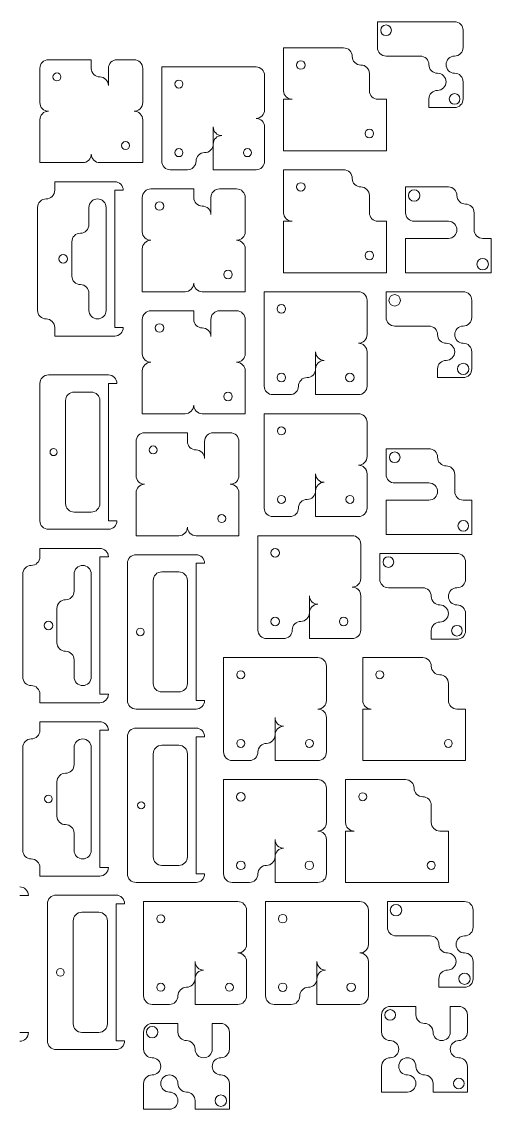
# Model space of a CAD drawing. Extents: x 1 to 124, y -115 to -1.
# Drawn here: x 74.9 to 124.2, y -115.1 to -1 of the extents above; entities that cross this region are included whole.
import ezdxf

# ---------------------------------------------------------------- set-up
doc = ezdxf.new("R2010")
doc.units = 0
for name, color, linetype, lineweight, true_color in [('10', 18, 'Continuous', 0, 0x000000), ('11', 18, 'Continuous', 0, 0x000000), ('12', 18, 'Continuous', 0, 0x000000), ('13', 18, 'Continuous', 0, 0x000000), ('16', 18, 'Continuous', 0, 0x000000), ('17', 18, 'Continuous', 0, 0x000000), ('2', 18, 'Continuous', 0, 0x000000), ('20', 18, 'Continuous', 0, 0x000000), ('21', 18, 'Continuous', 0, 0x000000), ('24', 18, 'Continuous', 0, 0x000000), ('25', 18, 'Continuous', 0, 0x000000), ('26', 18, 'Continuous', 0, 0x000000), ('27', 18, 'Continuous', 0, 0x000000), ('28', 18, 'Continuous', 0, 0x000000), ('29', 18, 'Continuous', 0, 0x000000), ('3', 18, 'Continuous', 0, 0x000000), ('30', 18, 'Continuous', 0, 0x000000), ('31', 18, 'Continuous', 0, 0x000000), ('32', 18, 'Continuous', 0, 0x000000), ('33', 18, 'Continuous', 0, 0x000000), ('34', 18, 'Continuous', 0, 0x000000), ('35', 18, 'Continuous', 0, 0x000000), ('36', 18, 'Continuous', 0, 0x000000), ('37', 18, 'Continuous', 0, 0x000000), ('38', 18, 'Continuous', 0, 0x000000), ('39', 18, 'Continuous', 0, 0x000000), ('4', 18, 'Continuous', 0, 0x000000), ('5', 18, 'Continuous', 0, 0x000000), ('6', 18, 'Continuous', 0, 0x000000), ('7', 18, 'Continuous', 0, 0x000000), ('8', 18, 'Continuous', 0, 0x000000), ('9', 18, 'Continuous', 0, 0x000000)]:
    doc.layers.add(name, color=color, linetype=linetype, lineweight=lineweight, true_color=true_color)

msp = doc.modelspace()

# ---------------------------------------------------------------- linework, layer by layer
at = {"layer": '10', "flags": 128}
for points in [[(110.7, -67.74), (111.6, -67.74), (112.5, -67.74), (113.4, -67.74), (114.3, -67.74), (115.2, -67.74), (116.1, -67.74), (117, -67.74, -0.414214), (117.9, -68.64, 0.414214), (118.8, -69.54, -0.414214), (119.7, -70.44), (119.7, -71.34), (119.7, -72.24, 0.414214), (120.6, -73.14), (121.5, -73.14), (121.5, -74.04), (121.5, -74.94), (121.5, -75.84), (121.5, -76.74), (121.5, -77.64), (121.5, -78.54), (120.6, -78.54), (119.7, -78.54), (118.8, -78.54), (117.9, -78.54), (117, -78.54), (116.1, -78.54), (115.2, -78.54), (114.3, -78.54), (113.4, -78.54), (112.5, -78.54), (111.6, -78.54), (110.7, -78.54), (110.7, -77.64), (110.7, -76.74), (110.7, -75.84), (110.7, -74.94), (110.7, -74.04), (110.7, -73.14), (111.6, -73.14, -0.414214), (110.7, -72.24), (110.7, -71.34), (110.7, -70.44), (110.7, -69.54), (110.7, -68.64), (110.7, -67.74)], [(112.91, -69.54, 1), (112.08, -69.54, 1), (112.91, -69.54)], [(120.11, -76.74, 1), (119.28, -76.74, 1), (120.11, -76.74)]]:
    msp.add_lwpolyline(points, format="xyb", dxfattribs=at)
at = {"layer": '11', "flags": 128}
for points in [[(76.8, -5.89, -0.414214), (77.7, -4.99), (78.6, -4.99), (79.5, -4.99), (80.4, -4.99), (81.3, -4.99), (82.2, -4.99), (82.2, -5.89, 0.414214), (83.1, -6.79, -0.414214), (84, -7.69), (84, -6.79), (84, -5.89, -0.414214), (84.9, -4.99), (85.8, -4.99), (86.7, -4.99, -0.414214), (87.6, -5.89), (87.6, -6.79), (87.6, -7.69), (87.6, -8.59), (87.6, -9.49, -0.414214), (86.7, -10.39, -0.414214), (87.6, -11.29), (87.6, -12.19), (87.6, -13.09), (87.6, -13.99), (87.6, -14.89), (87.6, -15.79), (86.7, -15.79), (85.8, -15.79), (84.9, -15.79), (84, -15.79), (83.1, -15.79, -0.414214), (82.2, -14.89, -0.414214), (81.3, -15.79), (80.4, -15.79), (79.5, -15.79), (78.6, -15.79), (77.7, -15.79), (76.8, -15.79), (76.8, -14.89), (76.8, -13.99), (76.8, -13.09), (76.8, -12.19), (76.8, -11.29, -0.414214), (77.7, -10.39, -0.414214), (76.8, -9.49), (76.8, -8.59), (76.8, -7.69), (76.8, -6.79), (76.8, -5.89)], [(79.02, -6.79, 1), (78.18, -6.79, 1), (79.02, -6.79)], [(86.22, -13.99, 1), (85.38, -13.99, 1), (86.22, -13.99)]]:
    msp.add_lwpolyline(points, format="xyb", dxfattribs=at)
at = {"layer": '12', "flags": 128}
for points in [[(89.6, -5.74), (90.5, -5.74), (91.4, -5.74), (92.3, -5.74), (93.2, -5.74), (94.1, -5.74), (95, -5.74), (95.9, -5.74), (96.8, -5.74), (97.7, -5.74), (98.6, -5.74), (99.5, -5.74, -0.414214), (100.4, -6.64), (100.4, -7.54), (100.4, -8.44), (100.4, -9.34), (100.4, -10.24, -0.414214), (99.5, -11.14, -0.414214), (100.4, -12.04), (100.4, -12.94), (100.4, -13.84), (100.4, -14.74), (100.4, -15.64, -0.414214), (99.5, -16.54), (98.6, -16.54), (97.7, -16.54), (96.8, -16.54), (95.9, -16.54), (95, -16.54), (95, -15.64), (95, -14.74), (95, -13.84, -0.414214), (95.9, -12.94, -0.414214), (95, -12.04), (95, -12.94), (95, -13.84, -0.414214), (94.1, -14.74, 0.414214), (93.2, -15.64, -0.414214), (92.3, -16.54), (91.4, -16.54), (90.5, -16.54, -0.414214), (89.6, -15.64), (89.6, -14.74), (89.6, -13.84), (89.6, -12.94), (89.6, -12.04), (89.6, -11.14), (89.6, -10.24), (89.6, -9.34), (89.6, -8.44), (89.6, -7.54), (89.6, -6.64), (89.6, -5.74)], [(91.82, -7.54, 1), (90.98, -7.54, 1), (91.82, -7.54)], [(91.82, -14.74, 1), (90.98, -14.74, 1), (91.82, -14.74)], [(99.02, -14.74, 1), (98.18, -14.74, 1), (99.02, -14.74)]]:
    msp.add_lwpolyline(points, format="xyb", dxfattribs=at)
at = {"layer": '13', "flags": 128}
for points in [[(100.36, -42.14), (101.26, -42.14), (102.16, -42.14), (103.06, -42.14), (103.96, -42.14), (104.86, -42.14), (105.76, -42.14), (106.66, -42.14), (107.56, -42.14), (108.46, -42.14), (109.36, -42.14), (110.26, -42.14, -0.414214), (111.16, -43.04), (111.16, -43.94), (111.16, -44.84), (111.16, -45.74), (111.16, -46.64, -0.414214), (110.26, -47.54, -0.414214), (111.16, -48.44), (111.16, -49.34), (111.16, -50.24), (111.16, -51.14), (111.16, -52.04, -0.414214), (110.26, -52.94), (109.36, -52.94), (108.46, -52.94), (107.56, -52.94), (106.66, -52.94), (105.76, -52.94), (105.76, -52.04), (105.76, -51.14), (105.76, -50.24, -0.414214), (106.66, -49.34, -0.414214), (105.76, -48.44), (105.76, -49.34), (105.76, -50.24, -0.414214), (104.86, -51.14, 0.414214), (103.96, -52.04, -0.414214), (103.06, -52.94), (102.16, -52.94), (101.26, -52.94, -0.414214), (100.36, -52.04), (100.36, -51.14), (100.36, -50.24), (100.36, -49.34), (100.36, -48.44), (100.36, -47.54), (100.36, -46.64), (100.36, -45.74), (100.36, -44.84), (100.36, -43.94), (100.36, -43.04), (100.36, -42.14)], [(102.58, -43.94, 1), (101.74, -43.94, 1), (102.58, -43.94)], [(102.58, -51.14, 1), (101.74, -51.14, 1), (102.58, -51.14)], [(109.78, -51.14, 1), (108.94, -51.14, 1), (109.78, -51.14)]]:
    msp.add_lwpolyline(points, format="xyb", dxfattribs=at)
at = {"layer": '16', "flags": 128}
for points in [[(76.8, -39.87), (76.8, -38.97, -0.414214), (77.7, -38.07), (78.6, -38.07), (79.5, -38.07), (80.4, -38.07), (81.3, -38.07), (82.2, -38.07), (83.1, -38.07), (84, -38.07, -0.414214), (84.9, -38.97), (84, -38.97), (84, -39.87), (84, -40.77), (84, -41.67), (84, -42.57), (84, -43.47), (84, -44.37), (84, -45.27), (84, -46.17), (84, -47.07), (84, -47.97), (84, -48.87), (84, -49.77), (84, -50.67), (84, -51.57), (84, -52.47), (84, -53.37), (84.9, -53.37, -0.414214), (84, -54.27), (83.1, -54.27), (82.2, -54.27), (81.3, -54.27), (80.4, -54.27), (79.5, -54.27), (78.6, -54.27), (77.7, -54.27, -0.414214), (76.8, -53.37), (76.8, -52.47), (76.8, -51.57), (76.8, -50.67), (76.8, -49.77), (76.8, -48.87), (76.8, -47.97), (76.8, -47.07), (76.8, -46.17), (76.8, -45.27), (76.8, -44.37), (76.8, -43.47), (76.8, -42.57), (76.8, -41.67), (76.8, -40.77), (76.8, -39.87)], [(79.5, -40.77), (79.5, -41.67), (79.5, -42.57), (79.5, -43.47), (79.5, -44.37), (79.5, -45.27), (79.5, -46.17), (79.5, -47.07), (79.5, -47.97), (79.5, -48.87), (79.5, -49.77), (79.5, -50.67), (79.5, -51.57, 0.414214), (80.4, -52.47), (81.3, -52.47), (82.2, -52.47, 0.414214), (83.1, -51.57), (83.1, -50.67), (83.1, -49.77), (83.1, -48.87), (83.1, -47.97), (83.1, -47.07), (83.1, -46.17), (83.1, -45.27), (83.1, -44.37), (83.1, -43.47), (83.1, -42.57), (83.1, -41.67), (83.1, -40.77, 0.414214), (82.2, -39.87), (81.3, -39.87), (80.4, -39.87, 0.414214), (79.5, -40.77)], [(78.61, -46.17, 1), (77.87, -46.17, 1), (78.61, -46.17)]]:
    msp.add_lwpolyline(points, format="xyb", dxfattribs=at)
at = {"layer": '17', "flags": 128}
for points in [[(86, -58.74), (86, -57.84, -0.414214), (86.9, -56.94), (87.8, -56.94), (88.7, -56.94), (89.6, -56.94), (90.5, -56.94), (91.4, -56.94), (92.3, -56.94), (93.2, -56.94, -0.414214), (94.1, -57.84), (93.2, -57.84), (93.2, -58.74), (93.2, -59.64), (93.2, -60.54), (93.2, -61.44), (93.2, -62.34), (93.2, -63.24), (93.2, -64.14), (93.2, -65.04), (93.2, -65.94), (93.2, -66.84), (93.2, -67.74), (93.2, -68.64), (93.2, -69.54), (93.2, -70.44), (93.2, -71.34), (93.2, -72.24), (94.1, -72.24, -0.414214), (93.2, -73.14), (92.3, -73.14), (91.4, -73.14), (90.5, -73.14), (89.6, -73.14), (88.7, -73.14), (87.8, -73.14), (86.9, -73.14, -0.414214), (86, -72.24), (86, -71.34), (86, -70.44), (86, -69.54), (86, -68.64), (86, -67.74), (86, -66.84), (86, -65.94), (86, -65.04), (86, -64.14), (86, -63.24), (86, -62.34), (86, -61.44), (86, -60.54), (86, -59.64), (86, -58.74)], [(88.7, -59.64), (88.7, -60.54), (88.7, -61.44), (88.7, -62.34), (88.7, -63.24), (88.7, -64.14), (88.7, -65.04), (88.7, -65.94), (88.7, -66.84), (88.7, -67.74), (88.7, -68.64), (88.7, -69.54), (88.7, -70.44, 0.414214), (89.6, -71.34), (90.5, -71.34), (91.4, -71.34, 0.414214), (92.3, -70.44), (92.3, -69.54), (92.3, -68.64), (92.3, -67.74), (92.3, -66.84), (92.3, -65.94), (92.3, -65.04), (92.3, -64.14), (92.3, -63.24), (92.3, -62.34), (92.3, -61.44), (92.3, -60.54), (92.3, -59.64, 0.414214), (91.4, -58.74), (90.5, -58.74), (89.6, -58.74, 0.414214), (88.7, -59.64)], [(87.75, -65.04, 1), (86.95, -65.04, 1), (87.75, -65.04)]]:
    msp.add_lwpolyline(points, format="xyb", dxfattribs=at)
at = {"layer": '2', "flags": 128}
for points in [[(86, -76.94), (86, -76.04, -0.414214), (86.9, -75.14), (87.8, -75.14), (88.7, -75.14), (89.6, -75.14), (90.5, -75.14), (91.4, -75.14), (92.3, -75.14), (93.2, -75.14, -0.414214), (94.1, -76.04), (93.2, -76.04), (93.2, -76.94), (93.2, -77.84), (93.2, -78.74), (93.2, -79.64), (93.2, -80.54), (93.2, -81.44), (93.2, -82.34), (93.2, -83.24), (93.2, -84.14), (93.2, -85.04), (93.2, -85.94), (93.2, -86.84), (93.2, -87.74), (93.2, -88.64), (93.2, -89.54), (93.2, -90.44), (94.1, -90.44, -0.414214), (93.2, -91.34), (92.3, -91.34), (91.4, -91.34), (90.5, -91.34), (89.6, -91.34), (88.7, -91.34), (87.8, -91.34), (86.9, -91.34, -0.414214), (86, -90.44), (86, -89.54), (86, -88.64), (86, -87.74), (86, -86.84), (86, -85.94), (86, -85.04), (86, -84.14), (86, -83.24), (86, -82.34), (86, -81.44), (86, -80.54), (86, -79.64), (86, -78.74), (86, -77.84), (86, -76.94)], [(88.7, -77.84), (88.7, -78.74), (88.7, -79.64), (88.7, -80.54), (88.7, -81.44), (88.7, -82.34), (88.7, -83.24), (88.7, -84.14), (88.7, -85.04), (88.7, -85.94), (88.7, -86.84), (88.7, -87.74), (88.7, -88.64, 0.414214), (89.6, -89.54), (90.5, -89.54), (91.4, -89.54, 0.414214), (92.3, -88.64), (92.3, -87.74), (92.3, -86.84), (92.3, -85.94), (92.3, -85.04), (92.3, -84.14), (92.3, -83.24), (92.3, -82.34), (92.3, -81.44), (92.3, -80.54), (92.3, -79.64), (92.3, -78.74), (92.3, -77.84, 0.414214), (91.4, -76.94), (90.5, -76.94), (89.6, -76.94, 0.414214), (88.7, -77.84)], [(87.81, -83.24, 1), (87.07, -83.24, 1), (87.81, -83.24)]]:
    msp.add_lwpolyline(points, format="xyb", dxfattribs=at)
at = {"layer": '20', "flags": 128}
for points in [[(84.66, -18.69), (84.66, -19.59), (84.66, -20.49), (84.66, -21.39), (84.66, -22.29), (84.66, -23.19), (84.66, -24.09), (84.66, -24.99), (84.66, -25.89), (84.66, -26.79), (84.66, -27.69), (84.66, -28.59), (84.66, -29.49), (84.66, -30.39), (84.66, -31.29), (84.66, -32.19), (84.66, -33.09), (85.56, -33.09, -0.414214), (84.66, -33.99), (83.76, -33.99), (82.86, -33.99), (81.96, -33.99), (81.06, -33.99), (80.16, -33.99), (79.26, -33.99), (78.36, -33.99), (78.36, -33.09, 0.414214), (77.46, -32.19, -0.414214), (76.56, -31.29), (76.56, -30.39), (76.56, -29.49), (76.56, -28.59), (76.56, -27.69), (76.56, -26.79), (76.56, -25.89), (76.56, -24.99), (76.56, -24.09), (76.56, -23.19), (76.56, -22.29), (76.56, -21.39), (76.56, -20.49, -0.414214), (77.46, -19.59, 0.414214), (78.36, -18.69), (78.36, -17.79), (79.26, -17.79), (80.16, -17.79), (81.06, -17.79), (81.96, -17.79), (82.86, -17.79), (83.76, -17.79), (84.66, -17.79, -0.414214), (85.56, -18.69), (84.66, -18.69)], [(81.96, -20.49, -0.414214), (82.86, -19.59, -0.414214), (83.76, -20.49), (83.76, -21.39), (83.76, -22.29), (83.76, -23.19), (83.76, -24.09), (83.76, -24.99), (83.76, -25.89), (83.76, -26.79), (83.76, -27.69), (83.76, -28.59), (83.76, -29.49), (83.76, -30.39), (83.76, -31.29, -0.414214), (82.86, -32.19, -0.414214), (81.96, -31.29), (81.96, -30.39), (81.96, -29.49, 0.414214), (81.06, -28.59, -0.414214), (80.16, -27.69), (80.16, -26.79), (80.16, -25.89), (80.16, -24.99), (80.16, -24.09, -0.414214), (81.06, -23.19, 0.414214), (81.96, -22.29), (81.96, -21.39), (81.96, -20.49)], [(79.71, -25.89, 1), (78.81, -25.89, 1), (79.71, -25.89)]]:
    msp.add_lwpolyline(points, format="xyb", dxfattribs=at)
at = {"layer": '21', "flags": 128}
for points in [[(74.7, -91.8, -0.414214), (75.6, -92.7), (74.7, -92.7)], [(74.7, -107.1), (75.6, -107.1, -0.414214), (74.7, -108)]]:
    msp.add_lwpolyline(points, format="xyb", dxfattribs=at)
at = {"layer": '24', "flags": 128}
for points in [[(87.7, -107.94), (87.7, -107.04, -0.414214), (88.6, -106.14), (89.5, -106.14), (90.4, -106.14), (91.3, -106.14), (91.3, -107.04, 0.414214), (92.2, -107.94, -0.414214), (93.1, -108.84, 0.414214), (94, -109.74, 0.414214), (94.9, -108.84), (94.9, -107.94), (94.9, -107.04), (94.9, -106.14), (95.8, -106.14, -0.414214), (96.7, -107.04), (96.7, -107.94), (96.7, -108.84, -0.414214), (95.8, -109.74, 0.414214), (94.9, -110.64, 0.414214), (95.8, -111.54, -0.414214), (96.7, -112.44), (96.7, -113.34), (96.7, -114.24), (96.7, -115.14), (95.8, -115.14), (94.9, -115.14), (94, -115.14), (93.1, -115.14), (93.1, -114.24, 0.414214), (92.2, -113.34, -0.414214), (91.3, -112.44, 0.414214), (90.4, -111.54, 0.414214), (89.5, -112.44, 0.414214), (90.4, -113.34, -0.414214), (91.3, -114.24, -0.414214), (90.4, -115.14), (89.5, -115.14), (88.6, -115.14), (87.7, -115.14), (87.7, -114.24), (87.7, -113.34), (87.7, -112.44, -0.414214), (88.6, -111.54, 0.414214), (89.5, -110.64, 0.414214), (88.6, -109.74, -0.414214), (87.7, -108.84), (87.7, -107.94)], [(89.2, -107.04, 1), (88, -107.04, 1), (89.2, -107.04)], [(96.4, -114.24, 1), (95.2, -114.24, 1), (96.4, -114.24)]]:
    msp.add_lwpolyline(points, format="xyb", dxfattribs=at)
at = {"layer": '25', "flags": 128}
for points in [[(87.56, -32.24, -0.414214), (88.46, -31.34), (89.36, -31.34), (90.26, -31.34), (91.16, -31.34), (92.06, -31.34), (92.96, -31.34), (92.96, -32.24, 0.414214), (93.86, -33.14, -0.414214), (94.76, -34.04), (94.76, -33.14), (94.76, -32.24, -0.414214), (95.66, -31.34), (96.56, -31.34), (97.46, -31.34, -0.414214), (98.36, -32.24), (98.36, -33.14), (98.36, -34.04), (98.36, -34.94), (98.36, -35.84, -0.414214), (97.46, -36.74, -0.414214), (98.36, -37.64), (98.36, -38.54), (98.36, -39.44), (98.36, -40.34), (98.36, -41.24), (98.36, -42.14), (97.46, -42.14), (96.56, -42.14), (95.66, -42.14), (94.76, -42.14), (93.86, -42.14, -0.414214), (92.96, -41.24, -0.414214), (92.06, -42.14), (91.16, -42.14), (90.26, -42.14), (89.36, -42.14), (88.46, -42.14), (87.56, -42.14), (87.56, -41.24), (87.56, -40.34), (87.56, -39.44), (87.56, -38.54), (87.56, -37.64, -0.414214), (88.46, -36.74, -0.414214), (87.56, -35.84), (87.56, -34.94), (87.56, -34.04), (87.56, -33.14), (87.56, -32.24)], [(89.81, -33.14, 1), (88.91, -33.14, 1), (89.81, -33.14)], [(97.01, -40.34, 1), (96.11, -40.34, 1), (97.01, -40.34)]]:
    msp.add_lwpolyline(points, format="xyb", dxfattribs=at)
at = {"layer": '26', "flags": 128}
for points in [[(113.16, -31.14), (113.16, -30.24), (113.16, -29.34), (114.06, -29.34), (114.96, -29.34), (115.86, -29.34), (116.76, -29.34), (117.66, -29.34), (118.56, -29.34), (119.46, -29.34), (120.36, -29.34), (121.26, -29.34, -0.414214), (122.16, -30.24), (122.16, -31.14), (122.16, -32.04, -0.414214), (121.26, -32.94, 0.414214), (120.36, -33.84, 0.414214), (121.26, -34.74, -0.414214), (122.16, -35.64), (122.16, -36.54), (122.16, -37.44, -0.414214), (121.26, -38.34), (120.36, -38.34), (119.46, -38.34), (118.56, -38.34), (118.56, -37.44, -0.414214), (119.46, -36.54, 0.414214), (120.36, -35.64, 0.414214), (119.46, -34.74, -0.414214), (118.56, -33.84, 0.414214), (117.66, -32.94), (116.76, -32.94), (115.86, -32.94), (114.96, -32.94), (114.06, -32.94, -0.414214), (113.16, -32.04), (113.16, -31.14)], [(114.66, -30.24, 1), (113.46, -30.24, 1), (114.66, -30.24)], [(121.86, -37.44, 1), (120.66, -37.44, 1), (121.86, -37.44)]]:
    msp.add_lwpolyline(points, format="xyb", dxfattribs=at)
at = {"layer": '27', "flags": 128}
for points in [[(113.3, -95.14), (113.3, -94.24), (113.3, -93.34), (114.2, -93.34), (115.1, -93.34), (116, -93.34), (116.9, -93.34), (117.8, -93.34), (118.7, -93.34), (119.6, -93.34), (120.5, -93.34), (121.4, -93.34, -0.414214), (122.3, -94.24), (122.3, -95.14), (122.3, -96.04, -0.414214), (121.4, -96.94, 0.414214), (120.5, -97.84, 0.414214), (121.4, -98.74, -0.414214), (122.3, -99.64), (122.3, -100.54), (122.3, -101.44, -0.414214), (121.4, -102.34), (120.5, -102.34), (119.6, -102.34), (118.7, -102.34), (118.7, -101.44, -0.414214), (119.6, -100.54, 0.414214), (120.5, -99.64, 0.414214), (119.6, -98.74, -0.414214), (118.7, -97.84, 0.414214), (117.8, -96.94), (116.9, -96.94), (116, -96.94), (115.1, -96.94), (114.2, -96.94, -0.414214), (113.3, -96.04), (113.3, -95.14)], [(114.8, -94.24, 1), (113.6, -94.24, 1), (114.8, -94.24)], [(122, -101.44, 1), (120.8, -101.44, 1), (122, -101.44)]]:
    msp.add_lwpolyline(points, format="xyb", dxfattribs=at)
at = {"layer": '28', "flags": 128}
for points in [[(96.1, -80.54), (97, -80.54), (97.9, -80.54), (98.8, -80.54), (99.7, -80.54), (100.6, -80.54), (101.5, -80.54), (102.4, -80.54), (103.3, -80.54), (104.2, -80.54), (105.1, -80.54), (106, -80.54, -0.414214), (106.9, -81.44), (106.9, -82.34), (106.9, -83.24), (106.9, -84.14), (106.9, -85.04, -0.414214), (106, -85.94, -0.414214), (106.9, -86.84), (106.9, -87.74), (106.9, -88.64), (106.9, -89.54), (106.9, -90.44, -0.414214), (106, -91.34), (105.1, -91.34), (104.2, -91.34), (103.3, -91.34), (102.4, -91.34), (101.5, -91.34), (101.5, -90.44), (101.5, -89.54), (101.5, -88.64, -0.414214), (102.4, -87.74, -0.414214), (101.5, -86.84), (101.5, -87.74), (101.5, -88.64, -0.414214), (100.6, -89.54, 0.414214), (99.7, -90.44, -0.414214), (98.8, -91.34), (97.9, -91.34), (97, -91.34, -0.414214), (96.1, -90.44), (96.1, -89.54), (96.1, -88.64), (96.1, -87.74), (96.1, -86.84), (96.1, -85.94), (96.1, -85.04), (96.1, -84.14), (96.1, -83.24), (96.1, -82.34), (96.1, -81.44), (96.1, -80.54)], [(98.35, -82.34, 1), (97.45, -82.34, 1), (98.35, -82.34)], [(98.35, -89.54, 1), (97.45, -89.54, 1), (98.35, -89.54)], [(105.55, -89.54, 1), (104.65, -89.54, 1), (105.55, -89.54)]]:
    msp.add_lwpolyline(points, format="xyb", dxfattribs=at)
at = {"layer": '29', "flags": 128}
for points in [[(100.36, -29.34), (101.26, -29.34), (102.16, -29.34), (103.06, -29.34), (103.96, -29.34), (104.86, -29.34), (105.76, -29.34), (106.66, -29.34), (107.56, -29.34), (108.46, -29.34), (109.36, -29.34), (110.26, -29.34, -0.414214), (111.16, -30.24), (111.16, -31.14), (111.16, -32.04), (111.16, -32.94), (111.16, -33.84, -0.414214), (110.26, -34.74, -0.414214), (111.16, -35.64), (111.16, -36.54), (111.16, -37.44), (111.16, -38.34), (111.16, -39.24, -0.414214), (110.26, -40.14), (109.36, -40.14), (108.46, -40.14), (107.56, -40.14), (106.66, -40.14), (105.76, -40.14), (105.76, -39.24), (105.76, -38.34), (105.76, -37.44, -0.414214), (106.66, -36.54, -0.414214), (105.76, -35.64), (105.76, -36.54), (105.76, -37.44, -0.414214), (104.86, -38.34, 0.414214), (103.96, -39.24, -0.414214), (103.06, -40.14), (102.16, -40.14), (101.26, -40.14, -0.414214), (100.36, -39.24), (100.36, -38.34), (100.36, -37.44), (100.36, -36.54), (100.36, -35.64), (100.36, -34.74), (100.36, -33.84), (100.36, -32.94), (100.36, -32.04), (100.36, -31.14), (100.36, -30.24), (100.36, -29.34)], [(102.61, -31.14, 1), (101.71, -31.14, 1), (102.61, -31.14)], [(102.61, -38.34, 1), (101.71, -38.34, 1), (102.61, -38.34)], [(109.81, -38.34, 1), (108.91, -38.34, 1), (109.81, -38.34)]]:
    msp.add_lwpolyline(points, format="xyb", dxfattribs=at)
at = {"layer": '3', "flags": 128}
for points in [[(77.6, -94.47), (77.6, -93.57, -0.414214), (78.5, -92.67), (79.4, -92.67), (80.3, -92.67), (81.2, -92.67), (82.1, -92.67), (83, -92.67), (83.9, -92.67), (84.8, -92.67, -0.414214), (85.7, -93.57), (84.8, -93.57), (84.8, -94.47), (84.8, -95.37), (84.8, -96.27), (84.8, -97.17), (84.8, -98.07), (84.8, -98.97), (84.8, -99.87), (84.8, -100.77), (84.8, -101.67), (84.8, -102.57), (84.8, -103.47), (84.8, -104.37), (84.8, -105.27), (84.8, -106.17), (84.8, -107.07), (84.8, -107.97), (85.7, -107.97, -0.414214), (84.8, -108.87), (83.9, -108.87), (83, -108.87), (82.1, -108.87), (81.2, -108.87), (80.3, -108.87), (79.4, -108.87), (78.5, -108.87, -0.414214), (77.6, -107.97), (77.6, -107.07), (77.6, -106.17), (77.6, -105.27), (77.6, -104.37), (77.6, -103.47), (77.6, -102.57), (77.6, -101.67), (77.6, -100.77), (77.6, -99.87), (77.6, -98.97), (77.6, -98.07), (77.6, -97.17), (77.6, -96.27), (77.6, -95.37), (77.6, -94.47)], [(80.3, -95.37), (80.3, -96.27), (80.3, -97.17), (80.3, -98.07), (80.3, -98.97), (80.3, -99.87), (80.3, -100.77), (80.3, -101.67), (80.3, -102.57), (80.3, -103.47), (80.3, -104.37), (80.3, -105.27), (80.3, -106.17, 0.414214), (81.2, -107.07), (82.1, -107.07), (83, -107.07, 0.414214), (83.9, -106.17), (83.9, -105.27), (83.9, -104.37), (83.9, -103.47), (83.9, -102.57), (83.9, -101.67), (83.9, -100.77), (83.9, -99.87), (83.9, -98.97), (83.9, -98.07), (83.9, -97.17), (83.9, -96.27), (83.9, -95.37, 0.414214), (83, -94.47), (82.1, -94.47), (81.2, -94.47, 0.414214), (80.3, -95.37)], [(79.35, -100.77, 1), (78.55, -100.77, 1), (79.35, -100.77)]]:
    msp.add_lwpolyline(points, format="xyb", dxfattribs=at)
at = {"layer": '30', "flags": 128}
for points in [[(117, -21.94), (116.1, -21.94, -0.414214), (115.2, -21.04), (115.2, -20.14), (115.2, -19.24), (115.2, -18.34), (116.1, -18.34), (117, -18.34), (117.9, -18.34), (118.8, -18.34), (119.7, -18.34, -0.414214), (120.6, -19.24, 0.414214), (121.5, -20.14, -0.414214), (122.4, -21.04), (122.4, -21.94), (122.4, -22.84, 0.414214), (123.3, -23.74), (124.2, -23.74), (124.2, -24.64), (124.2, -25.54), (124.2, -26.44), (124.2, -27.34), (123.3, -27.34), (122.4, -27.34), (121.5, -27.34), (120.6, -27.34), (119.7, -27.34), (118.8, -27.34), (117.9, -27.34), (117, -27.34), (116.1, -27.34), (115.2, -27.34), (115.2, -26.44), (115.2, -25.54), (115.2, -24.64), (115.2, -23.74), (116.1, -23.74), (117, -23.74), (117.9, -23.74), (118.8, -23.74), (119.7, -23.74, 0.414214), (120.6, -22.84, 0.414214), (119.7, -21.94), (118.8, -21.94), (117.9, -21.94), (117, -21.94)], [(116.7, -19.24, 1), (115.5, -19.24, 1), (116.7, -19.24)], [(123.9, -26.44, 1), (122.7, -26.44, 1), (123.9, -26.44)]]:
    msp.add_lwpolyline(points, format="xyb", dxfattribs=at)
at = {"layer": '31', "flags": 128}
for points in [[(102.4, -3.74), (103.3, -3.74), (104.2, -3.74), (105.1, -3.74), (106, -3.74), (106.9, -3.74), (107.8, -3.74), (108.7, -3.74, -0.414214), (109.6, -4.64, 0.414214), (110.5, -5.54, -0.414214), (111.4, -6.44), (111.4, -7.34), (111.4, -8.24, 0.414214), (112.3, -9.14), (113.2, -9.14), (113.2, -10.04), (113.2, -10.94), (113.2, -11.84), (113.2, -12.74), (113.2, -13.64), (113.2, -14.54), (112.3, -14.54), (111.4, -14.54), (110.5, -14.54), (109.6, -14.54), (108.7, -14.54), (107.8, -14.54), (106.9, -14.54), (106, -14.54), (105.1, -14.54), (104.2, -14.54), (103.3, -14.54), (102.4, -14.54), (102.4, -13.64), (102.4, -12.74), (102.4, -11.84), (102.4, -10.94), (102.4, -10.04), (102.4, -9.14), (103.3, -9.14, -0.414214), (102.4, -8.24), (102.4, -7.34), (102.4, -6.44), (102.4, -5.54), (102.4, -4.64), (102.4, -3.74)], [(104.65, -5.54, 1), (103.75, -5.54, 1), (104.65, -5.54)], [(111.85, -12.74, 1), (110.95, -12.74, 1), (111.85, -12.74)]]:
    msp.add_lwpolyline(points, format="xyb", dxfattribs=at)
at = {"layer": '32', "flags": 128}
for points in [[(113.16, -47.61), (113.16, -46.71), (113.16, -45.81), (114.06, -45.81), (114.96, -45.81), (115.86, -45.81), (116.76, -45.81), (117.66, -45.81, -0.414214), (118.56, -46.71, 0.414214), (119.46, -47.61, -0.414214), (120.36, -48.51), (120.36, -49.41), (120.36, -50.31, 0.414214), (121.26, -51.21), (122.16, -51.21), (122.16, -52.11), (122.16, -53.01), (122.16, -53.91), (122.16, -54.81), (121.26, -54.81), (120.36, -54.81), (119.46, -54.81), (118.56, -54.81), (117.66, -54.81), (116.76, -54.81), (115.86, -54.81), (114.96, -54.81), (114.06, -54.81), (113.16, -54.81), (113.16, -53.91), (113.16, -53.01), (113.16, -52.11), (113.16, -51.21), (114.06, -51.21), (114.96, -51.21), (115.86, -51.21), (116.76, -51.21), (117.66, -51.21, 0.414214), (118.56, -50.31, 0.414214), (117.66, -49.41), (116.76, -49.41), (115.86, -49.41), (114.96, -49.41), (114.06, -49.41, -0.414214), (113.16, -48.51), (113.16, -47.61)], [(114.62, -46.71, 1), (113.5, -46.71, 1), (114.62, -46.71)], [(121.82, -53.91, 1), (120.7, -53.91, 1), (121.82, -53.91)]]:
    msp.add_lwpolyline(points, format="xyb", dxfattribs=at)
at = {"layer": '33', "flags": 128}
for points in [[(108.9, -80.54), (109.8, -80.54), (110.7, -80.54), (111.6, -80.54), (112.5, -80.54), (113.4, -80.54), (114.3, -80.54), (115.2, -80.54, -0.414214), (116.1, -81.44, 0.414214), (117, -82.34, -0.414214), (117.9, -83.24), (117.9, -84.14), (117.9, -85.04, 0.414214), (118.8, -85.94), (119.7, -85.94), (119.7, -86.84), (119.7, -87.74), (119.7, -88.64), (119.7, -89.54), (119.7, -90.44), (119.7, -91.34), (118.8, -91.34), (117.9, -91.34), (117, -91.34), (116.1, -91.34), (115.2, -91.34), (114.3, -91.34), (113.4, -91.34), (112.5, -91.34), (111.6, -91.34), (110.7, -91.34), (109.8, -91.34), (108.9, -91.34), (108.9, -90.44), (108.9, -89.54), (108.9, -88.64), (108.9, -87.74), (108.9, -86.84), (108.9, -85.94), (109.8, -85.94, -0.414214), (108.9, -85.04), (108.9, -84.14), (108.9, -83.24), (108.9, -82.34), (108.9, -81.44), (108.9, -80.54)], [(111.12, -82.34, 1), (110.28, -82.34, 1), (111.12, -82.34)], [(118.32, -89.54, 1), (117.48, -89.54, 1), (118.32, -89.54)]]:
    msp.add_lwpolyline(points, format="xyb", dxfattribs=at)
at = {"layer": '34', "flags": 128}
for points in [[(112.69, -106.14), (112.69, -105.24, -0.414214), (113.59, -104.34), (114.49, -104.34), (115.39, -104.34), (116.29, -104.34), (116.29, -105.24, 0.414214), (117.19, -106.14, -0.414214), (118.09, -107.04, 0.414214), (118.99, -107.94, 0.414214), (119.89, -107.04), (119.89, -106.14), (119.89, -105.24), (119.89, -104.34), (120.79, -104.34, -0.414214), (121.69, -105.24), (121.69, -106.14), (121.69, -107.04, -0.414214), (120.79, -107.94, 0.414214), (119.89, -108.84, 0.414214), (120.79, -109.74, -0.414214), (121.69, -110.64), (121.69, -111.54), (121.69, -112.44), (121.69, -113.34), (120.79, -113.34), (119.89, -113.34), (118.99, -113.34), (118.09, -113.34), (118.09, -112.44, 0.414214), (117.19, -111.54, -0.414214), (116.29, -110.64, 0.414214), (115.39, -109.74, 0.414214), (114.49, -110.64, 0.414214), (115.39, -111.54, -0.414214), (116.29, -112.44, -0.414214), (115.39, -113.34), (114.49, -113.34), (113.59, -113.34), (112.69, -113.34), (112.69, -112.44), (112.69, -111.54), (112.69, -110.64, -0.414214), (113.59, -109.74, 0.414214), (114.49, -108.84, 0.414214), (113.59, -107.94, -0.414214), (112.69, -107.04), (112.69, -106.14)], [(114.15, -105.24, 1), (113.03, -105.24, 1), (114.15, -105.24)], [(121.35, -112.44, 1), (120.23, -112.44, 1), (121.35, -112.44)]]:
    msp.add_lwpolyline(points, format="xyb", dxfattribs=at)
at = {"layer": '35', "flags": 128}
for points in [[(86.9, -45.04, -0.414214), (87.8, -44.14), (88.7, -44.14), (89.6, -44.14), (90.5, -44.14), (91.4, -44.14), (92.3, -44.14), (92.3, -45.04, 0.414214), (93.2, -45.94, -0.414214), (94.1, -46.84), (94.1, -45.94), (94.1, -45.04, -0.414214), (95, -44.14), (95.9, -44.14), (96.8, -44.14, -0.414214), (97.7, -45.04), (97.7, -45.94), (97.7, -46.84), (97.7, -47.74), (97.7, -48.64, -0.414214), (96.8, -49.54, -0.414214), (97.7, -50.44), (97.7, -51.34), (97.7, -52.24), (97.7, -53.14), (97.7, -54.04), (97.7, -54.94), (96.8, -54.94), (95.9, -54.94), (95, -54.94), (94.1, -54.94), (93.2, -54.94, -0.414214), (92.3, -54.04, -0.414214), (91.4, -54.94), (90.5, -54.94), (89.6, -54.94), (88.7, -54.94), (87.8, -54.94), (86.9, -54.94), (86.9, -54.04), (86.9, -53.14), (86.9, -52.24), (86.9, -51.34), (86.9, -50.44, -0.414214), (87.8, -49.54, -0.414214), (86.9, -48.64), (86.9, -47.74), (86.9, -46.84), (86.9, -45.94), (86.9, -45.04)], [(89.12, -45.94, 1), (88.28, -45.94, 1), (89.12, -45.94)], [(96.32, -53.14, 1), (95.48, -53.14, 1), (96.32, -53.14)]]:
    msp.add_lwpolyline(points, format="xyb", dxfattribs=at)
at = {"layer": '36', "flags": 128}
for points in [[(112.25, -2.8), (112.25, -1.9), (112.25, -1), (113.15, -1), (114.05, -1), (114.95, -1), (115.85, -1), (116.75, -1), (117.65, -1), (118.55, -1), (119.45, -1), (120.35, -1, -0.414214), (121.25, -1.9), (121.25, -2.8), (121.25, -3.7, -0.414214), (120.35, -4.6, 0.414214), (119.45, -5.5, 0.414214), (120.35, -6.4, -0.414214), (121.25, -7.3), (121.25, -8.2), (121.25, -9.1, -0.414214), (120.35, -10), (119.45, -10), (118.55, -10), (117.65, -10), (117.65, -9.1, -0.414214), (118.55, -8.2, 0.414214), (119.45, -7.3, 0.414214), (118.55, -6.4, -0.414214), (117.65, -5.5, 0.414214), (116.75, -4.6), (115.85, -4.6), (114.95, -4.6), (114.05, -4.6), (113.15, -4.6, -0.414214), (112.25, -3.7), (112.25, -2.8)], [(113.71, -1.9, 1), (112.59, -1.9, 1), (113.71, -1.9)], [(120.91, -9.1, 1), (119.79, -9.1, 1), (120.91, -9.1)]]:
    msp.add_lwpolyline(points, format="xyb", dxfattribs=at)
at = {"layer": '37', "flags": 128}
for points in [[(112.5, -58.61), (112.5, -57.71), (112.5, -56.81), (113.4, -56.81), (114.3, -56.81), (115.2, -56.81), (116.1, -56.81), (117, -56.81), (117.9, -56.81), (118.8, -56.81), (119.7, -56.81), (120.6, -56.81, -0.414214), (121.5, -57.71), (121.5, -58.61), (121.5, -59.51, -0.414214), (120.6, -60.41, 0.414214), (119.7, -61.31, 0.414214), (120.6, -62.21, -0.414214), (121.5, -63.11), (121.5, -64.01), (121.5, -64.91, -0.414214), (120.6, -65.81), (119.7, -65.81), (118.8, -65.81), (117.9, -65.81), (117.9, -64.91, -0.414214), (118.8, -64.01, 0.414214), (119.7, -63.11, 0.414214), (118.8, -62.21, -0.414214), (117.9, -61.31, 0.414214), (117, -60.41), (116.1, -60.41), (115.2, -60.41), (114.3, -60.41), (113.4, -60.41, -0.414214), (112.5, -59.51), (112.5, -58.61)], [(113.96, -57.71, 1), (112.84, -57.71, 1), (113.96, -57.71)], [(121.16, -64.91, 1), (120.04, -64.91, 1), (121.16, -64.91)]]:
    msp.add_lwpolyline(points, format="xyb", dxfattribs=at)
at = {"layer": '38', "flags": 128}
for points in [[(87.7, -93.34), (88.6, -93.34), (89.5, -93.34), (90.4, -93.34), (91.3, -93.34), (92.2, -93.34), (93.1, -93.34), (94, -93.34), (94.9, -93.34), (95.8, -93.34), (96.7, -93.34), (97.6, -93.34, -0.414214), (98.5, -94.24), (98.5, -95.14), (98.5, -96.04), (98.5, -96.94), (98.5, -97.84, -0.414214), (97.6, -98.74, -0.414214), (98.5, -99.64), (98.5, -100.54), (98.5, -101.44), (98.5, -102.34), (98.5, -103.24, -0.414214), (97.6, -104.14), (96.7, -104.14), (95.8, -104.14), (94.9, -104.14), (94, -104.14), (93.1, -104.14), (93.1, -103.24), (93.1, -102.34), (93.1, -101.44, -0.414214), (94, -100.54, -0.414214), (93.1, -99.64), (93.1, -100.54), (93.1, -101.44, -0.414214), (92.2, -102.34, 0.414214), (91.3, -103.24, -0.414214), (90.4, -104.14), (89.5, -104.14), (88.6, -104.14, -0.414214), (87.7, -103.24), (87.7, -102.34), (87.7, -101.44), (87.7, -100.54), (87.7, -99.64), (87.7, -98.74), (87.7, -97.84), (87.7, -96.94), (87.7, -96.04), (87.7, -95.14), (87.7, -94.24), (87.7, -93.34)], [(89.92, -95.14, 1), (89.08, -95.14, 1), (89.92, -95.14)], [(89.92, -102.34, 1), (89.08, -102.34, 1), (89.92, -102.34)], [(97.12, -102.34, 1), (96.28, -102.34, 1), (97.12, -102.34)]]:
    msp.add_lwpolyline(points, format="xyb", dxfattribs=at)
at = {"layer": '39', "flags": 128}
for points in [[(96.1, -67.74), (97, -67.74), (97.9, -67.74), (98.8, -67.74), (99.7, -67.74), (100.6, -67.74), (101.5, -67.74), (102.4, -67.74), (103.3, -67.74), (104.2, -67.74), (105.1, -67.74), (106, -67.74, -0.414214), (106.9, -68.64), (106.9, -69.54), (106.9, -70.44), (106.9, -71.34), (106.9, -72.24, -0.414214), (106, -73.14, -0.414214), (106.9, -74.04), (106.9, -74.94), (106.9, -75.84), (106.9, -76.74), (106.9, -77.64, -0.414214), (106, -78.54), (105.1, -78.54), (104.2, -78.54), (103.3, -78.54), (102.4, -78.54), (101.5, -78.54), (101.5, -77.64), (101.5, -76.74), (101.5, -75.84, -0.414214), (102.4, -74.94, -0.414214), (101.5, -74.04), (101.5, -74.94), (101.5, -75.84, -0.414214), (100.6, -76.74, 0.414214), (99.7, -77.64, -0.414214), (98.8, -78.54), (97.9, -78.54), (97, -78.54, -0.414214), (96.1, -77.64), (96.1, -76.74), (96.1, -75.84), (96.1, -74.94), (96.1, -74.04), (96.1, -73.14), (96.1, -72.24), (96.1, -71.34), (96.1, -70.44), (96.1, -69.54), (96.1, -68.64), (96.1, -67.74)], [(98.32, -69.54, 1), (97.48, -69.54, 1), (98.32, -69.54)], [(98.32, -76.74, 1), (97.48, -76.74, 1), (98.32, -76.74)], [(105.52, -76.74, 1), (104.68, -76.74, 1), (105.52, -76.74)]]:
    msp.add_lwpolyline(points, format="xyb", dxfattribs=at)
at = {"layer": '4', "flags": 128}
for points in [[(83.1, -57.17), (83.1, -58.07), (83.1, -58.97), (83.1, -59.87), (83.1, -60.77), (83.1, -61.67), (83.1, -62.57), (83.1, -63.47), (83.1, -64.37), (83.1, -65.27), (83.1, -66.17), (83.1, -67.07), (83.1, -67.97), (83.1, -68.87), (83.1, -69.77), (83.1, -70.67), (83.1, -71.57), (84, -71.57, -0.414214), (83.1, -72.47), (82.2, -72.47), (81.3, -72.47), (80.4, -72.47), (79.5, -72.47), (78.6, -72.47), (77.7, -72.47), (76.8, -72.47), (76.8, -71.57, 0.414214), (75.9, -70.67, -0.414214), (75, -69.77), (75, -68.87), (75, -67.97), (75, -67.07), (75, -66.17), (75, -65.27), (75, -64.37), (75, -63.47), (75, -62.57), (75, -61.67), (75, -60.77), (75, -59.87), (75, -58.97, -0.414214), (75.9, -58.07, 0.414214), (76.8, -57.17), (76.8, -56.27), (77.7, -56.27), (78.6, -56.27), (79.5, -56.27), (80.4, -56.27), (81.3, -56.27), (82.2, -56.27), (83.1, -56.27, -0.414214), (84, -57.17), (83.1, -57.17)], [(80.4, -58.97, -0.414214), (81.3, -58.07, -0.414214), (82.2, -58.97), (82.2, -59.87), (82.2, -60.77), (82.2, -61.67), (82.2, -62.57), (82.2, -63.47), (82.2, -64.37), (82.2, -65.27), (82.2, -66.17), (82.2, -67.07), (82.2, -67.97), (82.2, -68.87), (82.2, -69.77, -0.414214), (81.3, -70.67, -0.414214), (80.4, -69.77), (80.4, -68.87), (80.4, -67.97, 0.414214), (79.5, -67.07, -0.414214), (78.6, -66.17), (78.6, -65.27), (78.6, -64.37), (78.6, -63.47), (78.6, -62.57, -0.414214), (79.5, -61.67, 0.414214), (80.4, -60.77), (80.4, -59.87), (80.4, -58.97)], [(78.15, -64.37, 1), (77.25, -64.37, 1), (78.15, -64.37)]]:
    msp.add_lwpolyline(points, format="xyb", dxfattribs=at)
at = {"layer": '5', "flags": 128}
for points in [[(75, -78.07), (75, -77.17, -0.414214), (75.9, -76.27, 0.414214), (76.8, -75.37), (76.8, -74.47), (77.7, -74.47), (78.6, -74.47), (79.5, -74.47), (80.4, -74.47), (81.3, -74.47), (82.2, -74.47), (83.1, -74.47, -0.414214), (84, -75.37), (83.1, -75.37), (83.1, -76.27), (83.1, -77.17), (83.1, -78.07), (83.1, -78.97), (83.1, -79.87), (83.1, -80.77), (83.1, -81.67), (83.1, -82.57), (83.1, -83.47), (83.1, -84.37), (83.1, -85.27), (83.1, -86.17), (83.1, -87.07), (83.1, -87.97), (83.1, -88.87), (83.1, -89.77), (84, -89.77, -0.414214), (83.1, -90.67), (82.2, -90.67), (81.3, -90.67), (80.4, -90.67), (79.5, -90.67), (78.6, -90.67), (77.7, -90.67), (76.8, -90.67), (76.8, -89.77, 0.414214), (75.9, -88.87, -0.414214), (75, -87.97), (75, -87.07), (75, -86.17), (75, -85.27), (75, -84.37), (75, -83.47), (75, -82.57), (75, -81.67), (75, -80.77), (75, -79.87), (75, -78.97), (75, -78.07)], [(78.6, -80.77), (78.6, -81.67), (78.6, -82.57), (78.6, -83.47), (78.6, -84.37, 0.414214), (79.5, -85.27, -0.414214), (80.4, -86.17), (80.4, -87.07), (80.4, -87.97, 0.414214), (81.3, -88.87, 0.414214), (82.2, -87.97), (82.2, -87.07), (82.2, -86.17), (82.2, -85.27), (82.2, -84.37), (82.2, -83.47), (82.2, -82.57), (82.2, -81.67), (82.2, -80.77), (82.2, -79.87), (82.2, -78.97), (82.2, -78.07), (82.2, -77.17, 0.414214), (81.3, -76.27, 0.414214), (80.4, -77.17), (80.4, -78.07), (80.4, -78.97, -0.414214), (79.5, -79.87, 0.414214), (78.6, -80.77)], [(78.1, -82.57, 1), (77.3, -82.57, 1), (78.1, -82.57)]]:
    msp.add_lwpolyline(points, format="xyb", dxfattribs=at)
at = {"layer": '6', "flags": 128}
for points in [[(87.56, -19.44, -0.414214), (88.46, -18.54), (89.36, -18.54), (90.26, -18.54), (91.16, -18.54), (92.06, -18.54), (92.96, -18.54), (92.96, -19.44, 0.414214), (93.86, -20.34, -0.414214), (94.76, -21.24), (94.76, -20.34), (94.76, -19.44, -0.414214), (95.66, -18.54), (96.56, -18.54), (97.46, -18.54, -0.414214), (98.36, -19.44), (98.36, -20.34), (98.36, -21.24), (98.36, -22.14), (98.36, -23.04, -0.414214), (97.46, -23.94, -0.414214), (98.36, -24.84), (98.36, -25.74), (98.36, -26.64), (98.36, -27.54), (98.36, -28.44), (98.36, -29.34), (97.46, -29.34), (96.56, -29.34), (95.66, -29.34), (94.76, -29.34), (93.86, -29.34, -0.414214), (92.96, -28.44, -0.414214), (92.06, -29.34), (91.16, -29.34), (90.26, -29.34), (89.36, -29.34), (88.46, -29.34), (87.56, -29.34), (87.56, -28.44), (87.56, -27.54), (87.56, -26.64), (87.56, -25.74), (87.56, -24.84, -0.414214), (88.46, -23.94, -0.414214), (87.56, -23.04), (87.56, -22.14), (87.56, -21.24), (87.56, -20.34), (87.56, -19.44)], [(89.81, -20.34, 1), (88.91, -20.34, 1), (89.81, -20.34)], [(97.01, -27.54, 1), (96.11, -27.54, 1), (97.01, -27.54)]]:
    msp.add_lwpolyline(points, format="xyb", dxfattribs=at)
at = {"layer": '7', "flags": 128}
for points in [[(99.7, -54.94), (100.6, -54.94), (101.5, -54.94), (102.4, -54.94), (103.3, -54.94), (104.2, -54.94), (105.1, -54.94), (106, -54.94), (106.9, -54.94), (107.8, -54.94), (108.7, -54.94), (109.6, -54.94, -0.414214), (110.5, -55.84), (110.5, -56.74), (110.5, -57.64), (110.5, -58.54), (110.5, -59.44, -0.414214), (109.6, -60.34, -0.414214), (110.5, -61.24), (110.5, -62.14), (110.5, -63.04), (110.5, -63.94), (110.5, -64.84, -0.414214), (109.6, -65.74), (108.7, -65.74), (107.8, -65.74), (106.9, -65.74), (106, -65.74), (105.1, -65.74), (105.1, -64.84), (105.1, -63.94), (105.1, -63.04, -0.414214), (106, -62.14, -0.414214), (105.1, -61.24), (105.1, -62.14), (105.1, -63.04, -0.414214), (104.2, -63.94, 0.414214), (103.3, -64.84, -0.414214), (102.4, -65.74), (101.5, -65.74), (100.6, -65.74, -0.414214), (99.7, -64.84), (99.7, -63.94), (99.7, -63.04), (99.7, -62.14), (99.7, -61.24), (99.7, -60.34), (99.7, -59.44), (99.7, -58.54), (99.7, -57.64), (99.7, -56.74), (99.7, -55.84), (99.7, -54.94)], [(101.95, -56.74, 1), (101.05, -56.74, 1), (101.95, -56.74)], [(101.95, -63.94, 1), (101.05, -63.94, 1), (101.95, -63.94)], [(109.15, -63.94, 1), (108.25, -63.94, 1), (109.15, -63.94)]]:
    msp.add_lwpolyline(points, format="xyb", dxfattribs=at)
at = {"layer": '8', "flags": 128}
for points in [[(100.5, -93.34), (101.4, -93.34), (102.3, -93.34), (103.2, -93.34), (104.1, -93.34), (105, -93.34), (105.9, -93.34), (106.8, -93.34), (107.7, -93.34), (108.6, -93.34), (109.5, -93.34), (110.4, -93.34, -0.414214), (111.3, -94.24), (111.3, -95.14), (111.3, -96.04), (111.3, -96.94), (111.3, -97.84, -0.414214), (110.4, -98.74, -0.414214), (111.3, -99.64), (111.3, -100.54), (111.3, -101.44), (111.3, -102.34), (111.3, -103.24, -0.414214), (110.4, -104.14), (109.5, -104.14), (108.6, -104.14), (107.7, -104.14), (106.8, -104.14), (105.9, -104.14), (105.9, -103.24), (105.9, -102.34), (105.9, -101.44, -0.414214), (106.8, -100.54, -0.414214), (105.9, -99.64), (105.9, -100.54), (105.9, -101.44, -0.414214), (105, -102.34, 0.414214), (104.1, -103.24, -0.414214), (103.2, -104.14), (102.3, -104.14), (101.4, -104.14, -0.414214), (100.5, -103.24), (100.5, -102.34), (100.5, -101.44), (100.5, -100.54), (100.5, -99.64), (100.5, -98.74), (100.5, -97.84), (100.5, -96.94), (100.5, -96.04), (100.5, -95.14), (100.5, -94.24), (100.5, -93.34)], [(102.75, -95.14, 1), (101.85, -95.14, 1), (102.75, -95.14)], [(102.75, -102.34, 1), (101.85, -102.34, 1), (102.75, -102.34)], [(109.95, -102.34, 1), (109.05, -102.34, 1), (109.95, -102.34)]]:
    msp.add_lwpolyline(points, format="xyb", dxfattribs=at)
at = {"layer": '9', "flags": 128}
for points in [[(102.4, -16.54), (103.3, -16.54), (104.2, -16.54), (105.1, -16.54), (106, -16.54), (106.9, -16.54), (107.8, -16.54), (108.7, -16.54, -0.414214), (109.6, -17.44, 0.414214), (110.5, -18.34, -0.414214), (111.4, -19.24), (111.4, -20.14), (111.4, -21.04, 0.414214), (112.3, -21.94), (113.2, -21.94), (113.2, -22.84), (113.2, -23.74), (113.2, -24.64), (113.2, -25.54), (113.2, -26.44), (113.2, -27.34), (112.3, -27.34), (111.4, -27.34), (110.5, -27.34), (109.6, -27.34), (108.7, -27.34), (107.8, -27.34), (106.9, -27.34), (106, -27.34), (105.1, -27.34), (104.2, -27.34), (103.3, -27.34), (102.4, -27.34), (102.4, -26.44), (102.4, -25.54), (102.4, -24.64), (102.4, -23.74), (102.4, -22.84), (102.4, -21.94), (103.3, -21.94, -0.414214), (102.4, -21.04), (102.4, -20.14), (102.4, -19.24), (102.4, -18.34), (102.4, -17.44), (102.4, -16.54)], [(104.65, -18.34, 1), (103.75, -18.34, 1), (104.65, -18.34)], [(111.85, -25.54, 1), (110.95, -25.54, 1), (111.85, -25.54)]]:
    msp.add_lwpolyline(points, format="xyb", dxfattribs=at)

doc.saveas('drawing.dxf')
